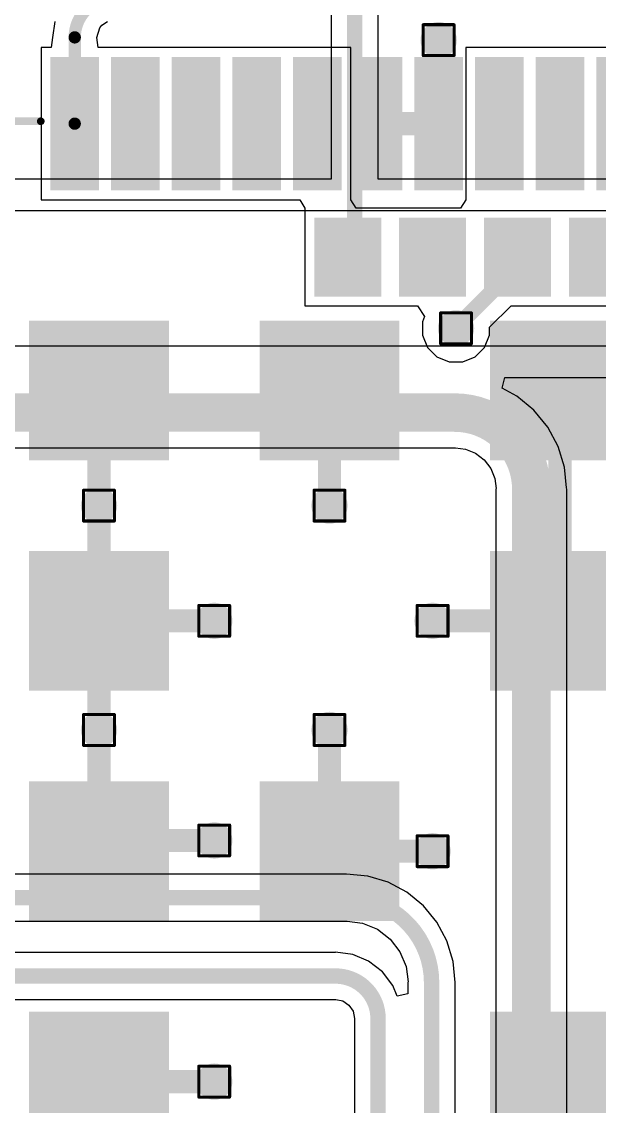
# Model space of a CAD drawing. Header units: inches. Extents: x -40 to 219, y 2 to 133.
# Drawn here: x 45.79 to 55.31, y 55.44 to 73.33 of the extents above; entities that cross this region are included whole.
import ezdxf

# ---------------------------------------------------------------- set-up
doc = ezdxf.new("R2010")
doc.units = ezdxf.units.IN
for name, color, linetype in [('Bottom Layer', 5, 'Continuous'), ('Drill Drawing', 1, 'Continuous'), ('Top Layer', 1, 'Continuous'), ('Top Overlay', 2, 'Continuous'), ('Top Paste', 8, 'Continuous'), ('Top Solder', 216, 'Continuous'), ('Via Holes', 16, 'Continuous')]:
    doc.layers.add(name, color=color, linetype=linetype)

# ---------------------------------------------------------------- blocks, each defined once
blk = doc.blocks.new('A7672E__FASE__24')
at = {"layer": 'Top Layer'}
for points in [[(-2.75, 6.55), (-4.85, 6.55), (-4.85, 8.65), (-2.75, 8.65)], [(1.05, 6.55), (-1.05, 6.55), (-1.05, 8.65), (1.05, 8.65)], [(4.85, 6.55), (2.75, 6.55), (2.75, 8.65), (4.85, 8.65)], [(8.65, 6.55), (6.55, 6.55), (6.55, 8.65), (8.65, 8.65)], [(13, 8.3), (13, 7.7), (11, 7.7), (11, 8.3)], [(13, 7.3), (13, 6.7), (11, 6.7), (11, 7.3)], [(13, 6.3), (13, 5.7), (11, 5.7), (11, 6.3)], [(13, 5.3), (13, 4.7), (11, 4.7), (11, 5.3)], [(1.05, 4.85), (1.05, 2.75), (-1.05, 2.75), (-1.05, 4.85)], [(8.65, 2.75), (6.55, 2.75), (6.55, 4.85), (8.65, 4.85)], [(13, 4.3), (13, 3.7), (11, 3.7), (11, 4.3)], [(10.35, 3.05), (9.25, 3.05), (9.25, 3.95), (10.35, 3.95)], [(13, 3.3), (13, 2.7), (11, 2.7), (11, 3.3)], [(10.35, 1.65), (9.25, 1.65), (9.25, 2.55), (10.35, 2.55)], [(13, 2.3), (13, 1.7), (11, 1.7), (11, 2.3)], [(13, 1.3), (13, 0.7), (11, 0.7), (11, 1.3)], [(10.35, 0.25), (9.25, 0.25), (9.25, 1.15), (10.35, 1.15)], [(-2.75, -1.05), (-4.85, -1.05), (-4.85, 1.05), (-2.75, 1.05)], [(4.85, -1.05), (2.75, -1.05), (2.75, 1.05), (4.85, 1.05)], [(8.65, -1.05), (6.55, -1.05), (6.55, 1.05), (8.65, 1.05)], [(13, 0.3), (13, -0.3), (11, -0.3), (11, 0.3)], [(10.35, -1.15), (9.25, -1.15), (9.25, -0.25), (10.35, -0.25)]]:
    blk.add_hatch(color=1, dxfattribs=at).paths.add_polyline_path(points)
at = {"layer": 'Top Paste'}
for points in [[(-2.75, 6.55), (-4.85, 6.55), (-4.85, 8.65), (-2.75, 8.65)], [(1.05, 6.55), (-1.05, 6.55), (-1.05, 8.65), (1.05, 8.65)], [(4.85, 6.55), (2.75, 6.55), (2.75, 8.65), (4.85, 8.65)], [(8.65, 6.55), (6.55, 6.55), (6.55, 8.65), (8.65, 8.65)], [(13, 8.3), (13, 7.7), (11, 7.7), (11, 8.3)], [(13, 7.3), (13, 6.7), (11, 6.7), (11, 7.3)], [(13, 6.3), (13, 5.7), (11, 5.7), (11, 6.3)], [(13, 5.3), (13, 4.7), (11, 4.7), (11, 5.3)], [(1.05, 4.85), (1.05, 2.75), (-1.05, 2.75), (-1.05, 4.85)], [(8.65, 2.75), (6.55, 2.75), (6.55, 4.85), (8.65, 4.85)], [(13, 4.3), (13, 3.7), (11, 3.7), (11, 4.3)], [(10.35, 3.05), (9.25, 3.05), (9.25, 3.95), (10.35, 3.95)], [(13, 3.3), (13, 2.7), (11, 2.7), (11, 3.3)], [(10.35, 1.65), (9.25, 1.65), (9.25, 2.55), (10.35, 2.55)], [(13, 2.3), (13, 1.7), (11, 1.7), (11, 2.3)], [(13, 1.3), (13, 0.7), (11, 0.7), (11, 1.3)], [(10.35, 0.25), (9.25, 0.25), (9.25, 1.15), (10.35, 1.15)], [(-2.75, -1.05), (-4.85, -1.05), (-4.85, 1.05), (-2.75, 1.05)], [(4.85, -1.05), (2.75, -1.05), (2.75, 1.05), (4.85, 1.05)], [(8.65, -1.05), (6.55, -1.05), (6.55, 1.05), (8.65, 1.05)], [(13, 0.3), (13, -0.3), (11, -0.3), (11, 0.3)], [(10.35, -1.15), (9.25, -1.15), (9.25, -0.25), (10.35, -0.25)]]:
    blk.add_hatch(color=8, dxfattribs=at).paths.add_polyline_path(points)
at = {"layer": 'Top Solder'}
for points in [[(-2.648, 6.448), (-4.952, 6.448), (-4.952, 8.752), (-2.648, 8.752)], [(1.152, 6.448), (-1.152, 6.448), (-1.152, 8.752), (1.152, 8.752)], [(4.952, 6.448), (2.648, 6.448), (2.648, 8.752), (4.952, 8.752)], [(8.752, 6.448), (6.448, 6.448), (6.448, 8.752), (8.752, 8.752)], [(13.102, 8.402), (13.102, 7.598), (10.898, 7.598), (10.898, 8.402)], [(13.102, 7.402), (13.102, 6.598), (10.898, 6.598), (10.898, 7.402)], [(13.102, 6.402), (13.102, 5.598), (10.898, 5.598), (10.898, 6.402)], [(13.102, 5.402), (13.102, 4.598), (10.898, 4.598), (10.898, 5.402)], [(1.152, 4.952), (1.152, 2.648), (-1.152, 2.648), (-1.152, 4.952)], [(8.752, 2.648), (6.448, 2.648), (6.448, 4.952), (8.752, 4.952)], [(13.102, 4.402), (13.102, 3.598), (10.898, 3.598), (10.898, 4.402)], [(10.452, 2.948), (9.148, 2.948), (9.148, 4.052), (10.452, 4.052)], [(13.102, 3.402), (13.102, 2.598), (10.898, 2.598), (10.898, 3.402)], [(10.452, 1.548), (9.148, 1.548), (9.148, 2.652), (10.452, 2.652)], [(13.102, 2.402), (13.102, 1.598), (10.898, 1.598), (10.898, 2.402)], [(13.102, 1.402), (13.102, 0.598), (10.898, 0.598), (10.898, 1.402)], [(-2.648, -1.152), (-4.952, -1.152), (-4.952, 1.152), (-2.648, 1.152)], [(4.952, -1.152), (2.648, -1.152), (2.648, 1.152), (4.952, 1.152)], [(8.752, -1.152), (6.448, -1.152), (6.448, 1.152), (8.752, 1.152)], [(10.452, 0.148), (9.148, 0.148), (9.148, 1.252), (10.452, 1.252)], [(13.102, 0.402), (13.102, -0.402), (10.898, -0.402), (10.898, 0.402)], [(10.452, -1.252), (9.148, -1.252), (9.148, -0.148), (10.452, -0.148)], [(13.102, -0.598), (13.102, -1.402), (10.898, -1.402), (10.898, -0.598)]]:
    blk.add_hatch(color=216, dxfattribs=at).paths.add_polyline_path(points)
at = {"layer": 'Top Overlay'}
blk.add_lwpolyline([(12.04, 12.065, 0.127, 0.127, 0), (12.04, 8.56, 0.127, 0.127, 0)], format="xyseb", dxfattribs=at)
blk.add_lwpolyline([(12.008, 8.56, 0.0635, 0.0635, 1), (12.071, 8.56, 0.0635, 0.0635, 1)], format="xyseb", close=True, dxfattribs=at)

msp = doc.modelspace()

# ---------------------------------------------------------------- hatches: boundary and pattern name
at = {"layer": 'Bottom Layer'}
h = msp.add_hatch(color=5, dxfattribs=at)
edge = h.paths.add_edge_path()
edge.add_arc((52.665, 73.025), 0.3, 0, 360)
h = msp.add_hatch(color=5, dxfattribs=at)
edge = h.paths.add_edge_path()
edge.add_arc((52.951, 68.271), 0.3, 0, 360)
h = msp.add_hatch(color=5, dxfattribs=at)
edge = h.paths.add_edge_path()
edge.add_arc((47.065, 65.347), 0.3, 0, 360)
h = msp.add_hatch(color=5, dxfattribs=at)
edge = h.paths.add_edge_path()
edge.add_arc((50.865, 65.347), 0.3, 0, 360)
h = msp.add_hatch(color=5, dxfattribs=at)
edge = h.paths.add_edge_path()
edge.add_arc((48.965, 63.447), 0.3, 0, 360)
h = msp.add_hatch(color=5, dxfattribs=at)
edge = h.paths.add_edge_path()
edge.add_arc((52.564, 63.447), 0.3, 0, 360)
h = msp.add_hatch(color=5, dxfattribs=at)
edge = h.paths.add_edge_path()
edge.add_arc((47.065, 61.647), 0.3, 0, 360)
h = msp.add_hatch(color=5, dxfattribs=at)
edge = h.paths.add_edge_path()
edge.add_arc((50.865, 61.647), 0.3, 0, 360)
h = msp.add_hatch(color=5, dxfattribs=at)
edge = h.paths.add_edge_path()
edge.add_arc((48.965, 59.825), 0.3, 0, 360)
h = msp.add_hatch(color=5, dxfattribs=at)
edge = h.paths.add_edge_path()
edge.add_arc((52.564, 59.647), 0.3, 0, 360)
h = msp.add_hatch(color=5, dxfattribs=at)
edge = h.paths.add_edge_path()
edge.add_arc((48.965, 55.847), 0.3, 0, 360)
at = {"layer": 'Top Layer'}
h = msp.add_hatch(color=1, dxfattribs=at)
edge = h.paths.add_edge_path()
edge.add_arc((52.665, 73.025), 0.3, 0, 360)
h = msp.add_hatch(color=1, dxfattribs=at)
edge = h.paths.add_edge_path()
edge.add_arc((52.951, 68.271), 0.3, 0, 360)
h = msp.add_hatch(color=1, dxfattribs=at)
edge = h.paths.add_edge_path()
edge.add_arc((47.065, 65.347), 0.3, 0, 360)
h = msp.add_hatch(color=1, dxfattribs=at)
edge = h.paths.add_edge_path()
edge.add_arc((50.865, 65.347), 0.3, 0, 360)
h = msp.add_hatch(color=1, dxfattribs=at)
edge = h.paths.add_edge_path()
edge.add_arc((48.965, 63.447), 0.3, 0, 360)
h = msp.add_hatch(color=1, dxfattribs=at)
edge = h.paths.add_edge_path()
edge.add_arc((52.564, 63.447), 0.3, 0, 360)
h = msp.add_hatch(color=1, dxfattribs=at)
edge = h.paths.add_edge_path()
edge.add_arc((47.065, 61.647), 0.3, 0, 360)
h = msp.add_hatch(color=1, dxfattribs=at)
edge = h.paths.add_edge_path()
edge.add_arc((50.865, 61.647), 0.3, 0, 360)
h = msp.add_hatch(color=1, dxfattribs=at)
edge = h.paths.add_edge_path()
edge.add_arc((48.965, 59.825), 0.3, 0, 360)
h = msp.add_hatch(color=1, dxfattribs=at)
edge = h.paths.add_edge_path()
edge.add_arc((52.564, 59.647), 0.3, 0, 360)
h = msp.add_hatch(color=1, dxfattribs=at)
edge = h.paths.add_edge_path()
edge.add_arc((48.965, 55.847), 0.3, 0, 360)
at = {"layer": 'Via Holes'}
h = msp.add_hatch(color=7, dxfattribs=at)
edge = h.paths.add_edge_path()
edge.add_arc((52.665, 73.025), 0.15, 0, 360)
h = msp.add_hatch(color=7, dxfattribs=at)
edge = h.paths.add_edge_path()
edge.add_arc((52.951, 68.271), 0.15, 0, 360)
h = msp.add_hatch(color=7, dxfattribs=at)
edge = h.paths.add_edge_path()
edge.add_arc((47.065, 65.347), 0.15, 0, 360)
h = msp.add_hatch(color=7, dxfattribs=at)
edge = h.paths.add_edge_path()
edge.add_arc((50.865, 65.347), 0.15, 0, 360)
h = msp.add_hatch(color=7, dxfattribs=at)
edge = h.paths.add_edge_path()
edge.add_arc((48.965, 63.447), 0.15, 0, 360)
h = msp.add_hatch(color=7, dxfattribs=at)
edge = h.paths.add_edge_path()
edge.add_arc((52.564, 63.447), 0.15, 0, 360)
h = msp.add_hatch(color=7, dxfattribs=at)
edge = h.paths.add_edge_path()
edge.add_arc((47.065, 61.647), 0.15, 0, 360)
h = msp.add_hatch(color=7, dxfattribs=at)
edge = h.paths.add_edge_path()
edge.add_arc((50.865, 61.647), 0.15, 0, 360)
h = msp.add_hatch(color=7, dxfattribs=at)
edge = h.paths.add_edge_path()
edge.add_arc((48.965, 59.825), 0.15, 0, 360)
h = msp.add_hatch(color=7, dxfattribs=at)
edge = h.paths.add_edge_path()
edge.add_arc((52.564, 59.647), 0.15, 0, 360)
h = msp.add_hatch(color=7, dxfattribs=at)
edge = h.paths.add_edge_path()
edge.add_arc((48.965, 55.847), 0.15, 0, 360)

# ---------------------------------------------------------------- linework, layer by layer
at = {"layer": 'Bottom Layer'}
for p, q in [((50.893, 75.502), (50.893, 70.731)), ((51.67, 70.731), (51.67, 75.502)), ((50.893, 70.731), (43.74, 70.731)), ((60.213, 70.731), (51.67, 70.731)), ((43.74, 70.213), (60.226, 70.213)), ((62.292, 67.977), (43.768, 67.977)), ((53.71, 67.282), (53.755, 67.459)), ((53.755, 67.459), (62.267, 67.459)), ((53.953, 67.152), (53.71, 67.282)), ((54.232, 66.923), (53.953, 67.152)), ((54.462, 66.643), (54.232, 66.923)), ((54.632, 66.325), (54.462, 66.643)), ((43.299, 66.299), (52.929, 66.299)), ((52.929, 66.299), (52.942, 66.302)), ((52.942, 66.302), (53.106, 66.28)), ((53.106, 66.28), (53.271, 66.212)), ((53.271, 66.212), (53.413, 66.103)), ((54.737, 65.979), (54.632, 66.325)), ((53.413, 66.103), (53.522, 65.961)), ((53.522, 65.961), (53.59, 65.796)), ((54.77, 65.642), (54.737, 65.979)), ((53.59, 65.796), (53.612, 65.632)), ((53.612, 65.632), (53.609, 65.619)), ((53.609, 65.619), (53.609, 42.57)), ((54.775, 65.619), (54.77, 65.642)), ((54.775, 42.57), (54.775, 65.619)), ((51.147, 59.27), (17.428, 59.27)), ((51.497, 59.237), (51.147, 59.271)), ((51.147, 59.271), (51.147, 59.27)), ((51.832, 59.135), (51.497, 59.237)), ((52.142, 58.97), (51.832, 59.135)), ((52.413, 58.747), (52.142, 58.97)), ((52.636, 58.476), (52.413, 58.747)), ((51.147, 58.493), (51.158, 58.495)), ((51.158, 58.495), (51.41, 58.462)), ((10.272, 58.493), (51.147, 58.493)), ((51.41, 58.462), (51.655, 58.361)), ((51.655, 58.361), (51.865, 58.199)), ((52.801, 58.167), (52.636, 58.476)), ((51.865, 58.199), (52.027, 57.989)), ((52.903, 57.831), (52.801, 58.167)), ((50.965, 57.978), (10.259, 57.978)), ((51.247, 57.943), (50.965, 57.98)), ((50.965, 57.98), (50.965, 57.978)), ((52.027, 57.989), (52.128, 57.744)), ((51.51, 57.834), (51.247, 57.943)), ((51.736, 57.66), (51.51, 57.834)), ((52.937, 57.482), (52.903, 57.831)), ((51.909, 57.435), (51.736, 57.66)), ((52.128, 57.744), (52.161, 57.492)), ((51.981, 57.259), (51.909, 57.435)), ((52.161, 57.492), (52.159, 57.482)), ((52.159, 57.482), (52.159, 57.295)), ((52.936, 43.99), (52.936, 57.482)), ((52.936, 57.482), (52.937, 57.482)), ((52.159, 57.295), (51.981, 57.259)), ((10.259, 57.201), (50.965, 57.201)), ((50.965, 57.201), (50.967, 57.201)), ((50.967, 57.201), (51.084, 57.178)), ((51.084, 57.178), (51.185, 57.11)), ((51.185, 57.11), (51.253, 57.009)), ((51.253, 57.009), (51.276, 56.891)), ((51.276, 56.891), (51.276, 56.889)), ((51.276, 56.889), (51.276, 41.497))]:
    msp.add_line(p, q, dxfattribs=at)
for points in [[(51.281, 69.698, 0.254, 0.254, 0), (51.281, 75.897, 0.254, 0.254, 0)], [(51.281, 69.698, 0.254, 0.254, 0), (51.283, 69.698, 0.254, 0.254, 0)], [(43.299, 66.882, 0.635, 0.635, 0), (52.929, 66.882, 0.635, 0.635, 0)], [(52.929, 66.882, 0.635, 0.635, -0.414214), (54.192, 65.619, 0.635, 0.635, 0)], [(54.192, 42.57, 0.635, 0.635, 0), (54.192, 65.619, 0.635, 0.635, 0)], [(9.877, 58.882, 0.254, 0.254, 0), (51.147, 58.882, 0.254, 0.254, 0)], [(51.147, 58.882, 0.254, 0.254, -0.414214), (52.548, 57.482, 0.254, 0.254, 0)], [(9.877, 57.589, 0.254, 0.254, 0), (50.965, 57.589, 0.254, 0.254, 0)], [(50.965, 57.589, 0.254, 0.254, -0.414214), (51.665, 56.889, 0.254, 0.254, 0)], [(52.548, 43.595, 0.254, 0.254, 0), (52.548, 57.482, 0.254, 0.254, 0)], [(51.665, 41.497, 0.254, 0.254, 0), (51.665, 56.889, 0.254, 0.254, 0)]]:
    msp.add_lwpolyline(points, format="xyseb", dxfattribs=at)
for points in [[(51.218, 69.698, 0.127, 0.127, 1), (51.345, 69.698, 0.127, 0.127, 1)], [(51.218, 69.698, 0.127, 0.127, 1), (51.345, 69.698, 0.127, 0.127, 1)], [(51.219, 69.698, 0.127, 0.127, 1), (51.346, 69.698, 0.127, 0.127, 1)], [(52.77, 66.882, 0.318, 0.318, 1), (53.088, 66.882, 0.318, 0.318, 1)], [(52.77, 66.882, 0.318, 0.318, 1), (53.088, 66.882, 0.318, 0.318, 1)], [(54.033, 65.619, 0.318, 0.318, 1), (54.351, 65.619, 0.318, 0.318, 1)], [(54.033, 65.619, 0.318, 0.318, 1), (54.351, 65.619, 0.318, 0.318, 1)], [(51.084, 58.882, 0.127, 0.127, 1), (51.211, 58.882, 0.127, 0.127, 1)], [(51.084, 58.882, 0.127, 0.127, 1), (51.211, 58.882, 0.127, 0.127, 1)], [(50.901, 57.589, 0.127, 0.127, 1), (51.028, 57.589, 0.127, 0.127, 1)], [(50.901, 57.589, 0.127, 0.127, 1), (51.028, 57.589, 0.127, 0.127, 1)], [(52.484, 57.482, 0.127, 0.127, 1), (52.611, 57.482, 0.127, 0.127, 1)], [(52.484, 57.482, 0.127, 0.127, 1), (52.611, 57.482, 0.127, 0.127, 1)], [(51.601, 56.889, 0.127, 0.127, 1), (51.728, 56.889, 0.127, 0.127, 1)], [(51.601, 56.889, 0.127, 0.127, 1), (51.728, 56.889, 0.127, 0.127, 1)]]:
    msp.add_lwpolyline(points, format="xyseb", close=True, dxfattribs=at)
at = {"layer": 'Drill Drawing'}
for points in [[(52.411, 73.279, 0.0508, 0.0508, 0), (52.919, 73.279, 0.0508, 0.0508, 0)], [(52.411, 72.771, 0.0508, 0.0508, 0), (52.411, 73.279, 0.0508, 0.0508, 0)], [(52.919, 72.771, 0.0508, 0.0508, 0), (52.919, 73.279, 0.0508, 0.0508, 0)], [(52.411, 72.771, 0.0508, 0.0508, 0), (52.919, 72.771, 0.0508, 0.0508, 0)], [(52.697, 68.525, 0.0508, 0.0508, 0), (53.205, 68.525, 0.0508, 0.0508, 0)], [(52.697, 68.017, 0.0508, 0.0508, 0), (52.697, 68.525, 0.0508, 0.0508, 0)], [(53.205, 68.017, 0.0508, 0.0508, 0), (53.205, 68.525, 0.0508, 0.0508, 0)], [(52.697, 68.017, 0.0508, 0.0508, 0), (53.205, 68.017, 0.0508, 0.0508, 0)], [(46.811, 65.601, 0.0508, 0.0508, 0), (47.319, 65.601, 0.0508, 0.0508, 0)], [(46.811, 65.093, 0.0508, 0.0508, 0), (46.811, 65.601, 0.0508, 0.0508, 0)], [(47.319, 65.093, 0.0508, 0.0508, 0), (47.319, 65.601, 0.0508, 0.0508, 0)], [(50.611, 65.601, 0.0508, 0.0508, 0), (51.119, 65.601, 0.0508, 0.0508, 0)], [(50.611, 65.093, 0.0508, 0.0508, 0), (50.611, 65.601, 0.0508, 0.0508, 0)], [(51.119, 65.093, 0.0508, 0.0508, 0), (51.119, 65.601, 0.0508, 0.0508, 0)], [(46.811, 65.093, 0.0508, 0.0508, 0), (47.319, 65.093, 0.0508, 0.0508, 0)], [(50.611, 65.093, 0.0508, 0.0508, 0), (51.119, 65.093, 0.0508, 0.0508, 0)], [(48.711, 63.701, 0.0508, 0.0508, 0), (49.219, 63.701, 0.0508, 0.0508, 0)], [(48.711, 63.193, 0.0508, 0.0508, 0), (48.711, 63.701, 0.0508, 0.0508, 0)], [(49.219, 63.193, 0.0508, 0.0508, 0), (49.219, 63.701, 0.0508, 0.0508, 0)], [(52.31, 63.701, 0.0508, 0.0508, 0), (52.818, 63.701, 0.0508, 0.0508, 0)], [(52.31, 63.193, 0.0508, 0.0508, 0), (52.31, 63.701, 0.0508, 0.0508, 0)], [(52.818, 63.193, 0.0508, 0.0508, 0), (52.818, 63.701, 0.0508, 0.0508, 0)], [(48.711, 63.193, 0.0508, 0.0508, 0), (49.219, 63.193, 0.0508, 0.0508, 0)], [(52.31, 63.193, 0.0508, 0.0508, 0), (52.818, 63.193, 0.0508, 0.0508, 0)], [(46.811, 61.901, 0.0508, 0.0508, 0), (47.319, 61.901, 0.0508, 0.0508, 0)], [(46.811, 61.393, 0.0508, 0.0508, 0), (46.811, 61.901, 0.0508, 0.0508, 0)], [(47.319, 61.393, 0.0508, 0.0508, 0), (47.319, 61.901, 0.0508, 0.0508, 0)], [(50.611, 61.901, 0.0508, 0.0508, 0), (51.119, 61.901, 0.0508, 0.0508, 0)], [(50.611, 61.393, 0.0508, 0.0508, 0), (50.611, 61.901, 0.0508, 0.0508, 0)], [(51.119, 61.393, 0.0508, 0.0508, 0), (51.119, 61.901, 0.0508, 0.0508, 0)], [(46.811, 61.393, 0.0508, 0.0508, 0), (47.319, 61.393, 0.0508, 0.0508, 0)], [(50.611, 61.393, 0.0508, 0.0508, 0), (51.119, 61.393, 0.0508, 0.0508, 0)], [(48.711, 60.079, 0.0508, 0.0508, 0), (49.219, 60.079, 0.0508, 0.0508, 0)], [(48.711, 59.571, 0.0508, 0.0508, 0), (48.711, 60.079, 0.0508, 0.0508, 0)], [(49.219, 59.571, 0.0508, 0.0508, 0), (49.219, 60.079, 0.0508, 0.0508, 0)], [(52.31, 59.901, 0.0508, 0.0508, 0), (52.818, 59.901, 0.0508, 0.0508, 0)], [(52.31, 59.393, 0.0508, 0.0508, 0), (52.31, 59.901, 0.0508, 0.0508, 0)], [(52.818, 59.393, 0.0508, 0.0508, 0), (52.818, 59.901, 0.0508, 0.0508, 0)], [(48.711, 59.571, 0.0508, 0.0508, 0), (49.219, 59.571, 0.0508, 0.0508, 0)], [(52.31, 59.393, 0.0508, 0.0508, 0), (52.818, 59.393, 0.0508, 0.0508, 0)], [(48.711, 56.101, 0.0508, 0.0508, 0), (49.219, 56.101, 0.0508, 0.0508, 0)], [(48.711, 55.593, 0.0508, 0.0508, 0), (48.711, 56.101, 0.0508, 0.0508, 0)], [(49.219, 55.593, 0.0508, 0.0508, 0), (49.219, 56.101, 0.0508, 0.0508, 0)], [(48.711, 55.593, 0.0508, 0.0508, 0), (49.219, 55.593, 0.0508, 0.0508, 0)]]:
    msp.add_lwpolyline(points, format="xyseb", dxfattribs=at)
for points in [[(52.398, 73.279, 0.0254, 0.0254, 1), (52.423, 73.279, 0.0254, 0.0254, 1)], [(52.398, 73.279, 0.0254, 0.0254, 1), (52.423, 73.279, 0.0254, 0.0254, 1)], [(52.906, 73.279, 0.0254, 0.0254, 1), (52.931, 73.279, 0.0254, 0.0254, 1)], [(52.906, 73.279, 0.0254, 0.0254, 1), (52.931, 73.279, 0.0254, 0.0254, 1)], [(52.398, 72.771, 0.0254, 0.0254, 1), (52.423, 72.771, 0.0254, 0.0254, 1)], [(52.398, 72.771, 0.0254, 0.0254, 1), (52.423, 72.771, 0.0254, 0.0254, 1)], [(52.906, 72.771, 0.0254, 0.0254, 1), (52.931, 72.771, 0.0254, 0.0254, 1)], [(52.906, 72.771, 0.0254, 0.0254, 1), (52.931, 72.771, 0.0254, 0.0254, 1)], [(52.684, 68.525, 0.0254, 0.0254, 1), (52.709, 68.525, 0.0254, 0.0254, 1)], [(52.684, 68.525, 0.0254, 0.0254, 1), (52.709, 68.525, 0.0254, 0.0254, 1)], [(53.192, 68.525, 0.0254, 0.0254, 1), (53.217, 68.525, 0.0254, 0.0254, 1)], [(53.192, 68.525, 0.0254, 0.0254, 1), (53.217, 68.525, 0.0254, 0.0254, 1)], [(52.684, 68.017, 0.0254, 0.0254, 1), (52.709, 68.017, 0.0254, 0.0254, 1)], [(52.684, 68.017, 0.0254, 0.0254, 1), (52.709, 68.017, 0.0254, 0.0254, 1)], [(53.192, 68.017, 0.0254, 0.0254, 1), (53.217, 68.017, 0.0254, 0.0254, 1)], [(53.192, 68.017, 0.0254, 0.0254, 1), (53.217, 68.017, 0.0254, 0.0254, 1)], [(46.798, 65.601, 0.0254, 0.0254, 1), (46.823, 65.601, 0.0254, 0.0254, 1)], [(46.798, 65.601, 0.0254, 0.0254, 1), (46.823, 65.601, 0.0254, 0.0254, 1)], [(47.306, 65.601, 0.0254, 0.0254, 1), (47.331, 65.601, 0.0254, 0.0254, 1)], [(47.306, 65.601, 0.0254, 0.0254, 1), (47.331, 65.601, 0.0254, 0.0254, 1)], [(50.598, 65.601, 0.0254, 0.0254, 1), (50.623, 65.601, 0.0254, 0.0254, 1)], [(50.598, 65.601, 0.0254, 0.0254, 1), (50.623, 65.601, 0.0254, 0.0254, 1)], [(51.106, 65.601, 0.0254, 0.0254, 1), (51.131, 65.601, 0.0254, 0.0254, 1)], [(51.106, 65.601, 0.0254, 0.0254, 1), (51.131, 65.601, 0.0254, 0.0254, 1)], [(46.798, 65.093, 0.0254, 0.0254, 1), (46.823, 65.093, 0.0254, 0.0254, 1)], [(46.798, 65.093, 0.0254, 0.0254, 1), (46.823, 65.093, 0.0254, 0.0254, 1)], [(47.306, 65.093, 0.0254, 0.0254, 1), (47.331, 65.093, 0.0254, 0.0254, 1)], [(47.306, 65.093, 0.0254, 0.0254, 1), (47.331, 65.093, 0.0254, 0.0254, 1)], [(50.598, 65.093, 0.0254, 0.0254, 1), (50.623, 65.093, 0.0254, 0.0254, 1)], [(50.598, 65.093, 0.0254, 0.0254, 1), (50.623, 65.093, 0.0254, 0.0254, 1)], [(51.106, 65.093, 0.0254, 0.0254, 1), (51.131, 65.093, 0.0254, 0.0254, 1)], [(51.106, 65.093, 0.0254, 0.0254, 1), (51.131, 65.093, 0.0254, 0.0254, 1)], [(48.698, 63.701, 0.0254, 0.0254, 1), (48.723, 63.701, 0.0254, 0.0254, 1)], [(48.698, 63.701, 0.0254, 0.0254, 1), (48.723, 63.701, 0.0254, 0.0254, 1)], [(49.206, 63.701, 0.0254, 0.0254, 1), (49.231, 63.701, 0.0254, 0.0254, 1)], [(49.206, 63.701, 0.0254, 0.0254, 1), (49.231, 63.701, 0.0254, 0.0254, 1)], [(52.298, 63.701, 0.0254, 0.0254, 1), (52.323, 63.701, 0.0254, 0.0254, 1)], [(52.298, 63.701, 0.0254, 0.0254, 1), (52.323, 63.701, 0.0254, 0.0254, 1)], [(52.806, 63.701, 0.0254, 0.0254, 1), (52.831, 63.701, 0.0254, 0.0254, 1)], [(52.806, 63.701, 0.0254, 0.0254, 1), (52.831, 63.701, 0.0254, 0.0254, 1)], [(48.698, 63.193, 0.0254, 0.0254, 1), (48.723, 63.193, 0.0254, 0.0254, 1)], [(48.698, 63.193, 0.0254, 0.0254, 1), (48.723, 63.193, 0.0254, 0.0254, 1)], [(49.206, 63.193, 0.0254, 0.0254, 1), (49.231, 63.193, 0.0254, 0.0254, 1)], [(49.206, 63.193, 0.0254, 0.0254, 1), (49.231, 63.193, 0.0254, 0.0254, 1)], [(52.298, 63.193, 0.0254, 0.0254, 1), (52.323, 63.193, 0.0254, 0.0254, 1)], [(52.298, 63.193, 0.0254, 0.0254, 1), (52.323, 63.193, 0.0254, 0.0254, 1)], [(52.806, 63.193, 0.0254, 0.0254, 1), (52.831, 63.193, 0.0254, 0.0254, 1)], [(52.806, 63.193, 0.0254, 0.0254, 1), (52.831, 63.193, 0.0254, 0.0254, 1)], [(46.798, 61.901, 0.0254, 0.0254, 1), (46.823, 61.901, 0.0254, 0.0254, 1)], [(46.798, 61.901, 0.0254, 0.0254, 1), (46.823, 61.901, 0.0254, 0.0254, 1)], [(47.306, 61.901, 0.0254, 0.0254, 1), (47.331, 61.901, 0.0254, 0.0254, 1)], [(47.306, 61.901, 0.0254, 0.0254, 1), (47.331, 61.901, 0.0254, 0.0254, 1)], [(50.598, 61.901, 0.0254, 0.0254, 1), (50.623, 61.901, 0.0254, 0.0254, 1)], [(50.598, 61.901, 0.0254, 0.0254, 1), (50.623, 61.901, 0.0254, 0.0254, 1)], [(51.106, 61.901, 0.0254, 0.0254, 1), (51.131, 61.901, 0.0254, 0.0254, 1)], [(51.106, 61.901, 0.0254, 0.0254, 1), (51.131, 61.901, 0.0254, 0.0254, 1)], [(46.798, 61.393, 0.0254, 0.0254, 1), (46.823, 61.393, 0.0254, 0.0254, 1)], [(46.798, 61.393, 0.0254, 0.0254, 1), (46.823, 61.393, 0.0254, 0.0254, 1)], [(47.306, 61.393, 0.0254, 0.0254, 1), (47.331, 61.393, 0.0254, 0.0254, 1)], [(47.306, 61.393, 0.0254, 0.0254, 1), (47.331, 61.393, 0.0254, 0.0254, 1)], [(50.598, 61.393, 0.0254, 0.0254, 1), (50.623, 61.393, 0.0254, 0.0254, 1)], [(50.598, 61.393, 0.0254, 0.0254, 1), (50.623, 61.393, 0.0254, 0.0254, 1)], [(51.106, 61.393, 0.0254, 0.0254, 1), (51.131, 61.393, 0.0254, 0.0254, 1)], [(51.106, 61.393, 0.0254, 0.0254, 1), (51.131, 61.393, 0.0254, 0.0254, 1)], [(48.698, 60.079, 0.0254, 0.0254, 1), (48.723, 60.079, 0.0254, 0.0254, 1)], [(48.698, 60.079, 0.0254, 0.0254, 1), (48.723, 60.079, 0.0254, 0.0254, 1)], [(49.206, 60.079, 0.0254, 0.0254, 1), (49.231, 60.079, 0.0254, 0.0254, 1)], [(49.206, 60.079, 0.0254, 0.0254, 1), (49.231, 60.079, 0.0254, 0.0254, 1)], [(52.298, 59.901, 0.0254, 0.0254, 1), (52.323, 59.901, 0.0254, 0.0254, 1)], [(52.298, 59.901, 0.0254, 0.0254, 1), (52.323, 59.901, 0.0254, 0.0254, 1)], [(52.806, 59.901, 0.0254, 0.0254, 1), (52.831, 59.901, 0.0254, 0.0254, 1)], [(52.806, 59.901, 0.0254, 0.0254, 1), (52.831, 59.901, 0.0254, 0.0254, 1)], [(48.698, 59.571, 0.0254, 0.0254, 1), (48.723, 59.571, 0.0254, 0.0254, 1)], [(48.698, 59.571, 0.0254, 0.0254, 1), (48.723, 59.571, 0.0254, 0.0254, 1)], [(49.206, 59.571, 0.0254, 0.0254, 1), (49.231, 59.571, 0.0254, 0.0254, 1)], [(49.206, 59.571, 0.0254, 0.0254, 1), (49.231, 59.571, 0.0254, 0.0254, 1)], [(52.298, 59.393, 0.0254, 0.0254, 1), (52.323, 59.393, 0.0254, 0.0254, 1)], [(52.298, 59.393, 0.0254, 0.0254, 1), (52.323, 59.393, 0.0254, 0.0254, 1)], [(52.806, 59.393, 0.0254, 0.0254, 1), (52.831, 59.393, 0.0254, 0.0254, 1)], [(52.806, 59.393, 0.0254, 0.0254, 1), (52.831, 59.393, 0.0254, 0.0254, 1)], [(48.698, 56.101, 0.0254, 0.0254, 1), (48.723, 56.101, 0.0254, 0.0254, 1)], [(48.698, 56.101, 0.0254, 0.0254, 1), (48.723, 56.101, 0.0254, 0.0254, 1)], [(49.206, 56.101, 0.0254, 0.0254, 1), (49.231, 56.101, 0.0254, 0.0254, 1)], [(49.206, 56.101, 0.0254, 0.0254, 1), (49.231, 56.101, 0.0254, 0.0254, 1)], [(48.698, 55.593, 0.0254, 0.0254, 1), (48.723, 55.593, 0.0254, 0.0254, 1)], [(48.698, 55.593, 0.0254, 0.0254, 1), (48.723, 55.593, 0.0254, 0.0254, 1)], [(49.206, 55.593, 0.0254, 0.0254, 1), (49.231, 55.593, 0.0254, 0.0254, 1)], [(49.206, 55.593, 0.0254, 0.0254, 1), (49.231, 55.593, 0.0254, 0.0254, 1)]]:
    msp.add_lwpolyline(points, format="xyseb", close=True, dxfattribs=at)
at = {"layer": 'Top Layer'}
for p, q in [((46.335, 73.332), (46.3, 73.07)), ((47.027, 73.07), (47.08, 73.226)), ((47.08, 73.226), (47.111, 73.272)), ((47.111, 73.272), (47.203, 73.334)), ((46.3, 73.07), (46.278, 72.901)), ((46.3, 73.07), (46.3, 73.07)), ((47.049, 72.901), (47.027, 73.07)), ((46.278, 72.901), (46.111, 72.901)), ((46.111, 72.901), (46.111, 70.393)), ((51.219, 72.901), (47.049, 72.901)), ((51.219, 70.429), (51.219, 72.901)), ((58.219, 72.901), (53.111, 72.901)), ((53.111, 72.901), (53.111, 70.429)), ((46.111, 70.393), (50.374, 70.393)), ((50.374, 70.393), (50.461, 70.251)), ((51.219, 70.393), (51.219, 70.429)), ((51.305, 70.251), (51.219, 70.393)), ((53.111, 70.393), (53.024, 70.251)), ((53.111, 70.429), (53.111, 70.393)), ((50.461, 70.251), (50.461, 70.216)), ((50.461, 70.216), (50.461, 68.643)), ((53.024, 70.251), (51.305, 70.251)), ((50.461, 68.643), (52.313, 68.643)), ((52.313, 68.643), (52.432, 68.466)), ((53.505, 68.29), (53.859, 68.643)), ((53.859, 68.643), (58.869, 68.643)), ((52.432, 68.466), (52.397, 68.381)), ((52.397, 68.381), (52.397, 68.161)), ((52.397, 68.161), (52.481, 67.957)), ((53.42, 67.957), (53.505, 68.161)), ((53.505, 68.161), (53.505, 68.29)), ((52.481, 67.957), (52.637, 67.801)), ((52.637, 67.801), (52.84, 67.717)), ((53.061, 67.717), (53.264, 67.801)), ((53.264, 67.801), (53.42, 67.957)), ((52.84, 67.717), (53.061, 67.717))]:
    msp.add_line(p, q, dxfattribs=at)
for points in [[(46.665, 73.07, 0.203, 0.203, -0.414214), (47.313, 73.718, 0.203, 0.203, 0)], [(46.665, 71.647, 0.203, 0.203, 0), (46.665, 73.07, 0.203, 0.203, 0)], [(52.665, 71.647, 0.381, 0.381, 0), (52.665, 73.025, 0.381, 0.381, 0)], [(51.665, 71.647, 0.381, 0.381, 0), (52.665, 71.647, 0.381, 0.381, 0)], [(53.642, 69.124, 0.254, 0.254, 0), (53.965, 69.447, 0.254, 0.254, 0)], [(53.642, 68.976, 0.254, 0.254, 0), (53.642, 69.124, 0.254, 0.254, 0)], [(52.951, 68.285, 0.254, 0.254, 0), (53.642, 68.976, 0.254, 0.254, 0)], [(52.951, 68.271, 0.254, 0.254, 0), (52.951, 68.285, 0.254, 0.254, 0)], [(52.951, 68.245, 0.254, 0.254, 0), (52.951, 68.271, 0.254, 0.254, 0)], [(47.065, 65.347, 0.381, 0.381, 0), (47.065, 67.247, 0.381, 0.381, 0)], [(50.865, 65.347, 0.381, 0.381, 0), (50.865, 67.247, 0.381, 0.381, 0)], [(54.665, 63.447, 0.381, 0.381, 0), (54.665, 67.247, 0.381, 0.381, 0)], [(54.665, 67.247, 0.381, 0.381, 0), (54.792, 67.12, 0.381, 0.381, 0)], [(54.792, 67.12, 0.381, 0.381, 0), (56.665, 67.12, 0.381, 0.381, 0)], [(47.065, 63.447, 0.381, 0.381, 0), (47.065, 65.347, 0.381, 0.381, 0)], [(47.065, 61.647, 0.381, 0.381, 0), (47.065, 63.447, 0.381, 0.381, 0)], [(47.065, 63.447, 0.381, 0.381, 0), (48.965, 63.447, 0.381, 0.381, 0)], [(52.564, 63.447, 0.381, 0.381, 0), (54.665, 63.447, 0.381, 0.381, 0)], [(47.065, 59.825, 0.381, 0.381, 0), (47.065, 61.647, 0.381, 0.381, 0)], [(50.865, 59.647, 0.381, 0.381, 0), (50.865, 61.647, 0.381, 0.381, 0)], [(47.065, 59.825, 0.381, 0.381, 0), (48.965, 59.825, 0.381, 0.381, 0)], [(47.065, 59.647, 0.381, 0.381, 0), (47.065, 59.825, 0.381, 0.381, 0)], [(50.865, 59.647, 0.381, 0.381, 0), (52.564, 59.647, 0.381, 0.381, 0)], [(47.065, 53.947, 0.381, 0.381, 0), (47.065, 55.847, 0.381, 0.381, 0)], [(47.065, 55.847, 0.381, 0.381, 0), (48.965, 55.847, 0.381, 0.381, 0)], [(54.665, 55.847, 0.381, 0.381, 0), (56.564, 55.847, 0.381, 0.381, 0)]]:
    msp.add_lwpolyline(points, format="xyseb", dxfattribs=at)
for points in [[(46.614, 73.07, 0.102, 0.102, 1), (46.715, 73.07, 0.102, 0.102, 1)], [(46.614, 73.07, 0.102, 0.102, 1), (46.715, 73.07, 0.102, 0.102, 1)], [(52.569, 73.025, 0.191, 0.191, 1), (52.76, 73.025, 0.191, 0.191, 1)], [(46.614, 71.647, 0.102, 0.102, 1), (46.715, 71.647, 0.102, 0.102, 1)], [(51.569, 71.647, 0.191, 0.191, 1), (51.76, 71.647, 0.191, 0.191, 1)], [(52.569, 71.647, 0.191, 0.191, 1), (52.76, 71.647, 0.191, 0.191, 1)], [(52.569, 71.647, 0.191, 0.191, 1), (52.76, 71.647, 0.191, 0.191, 1)], [(53.901, 69.447, 0.127, 0.127, 1), (54.028, 69.447, 0.127, 0.127, 1)], [(53.578, 69.124, 0.127, 0.127, 1), (53.705, 69.124, 0.127, 0.127, 1)], [(53.578, 69.124, 0.127, 0.127, 1), (53.705, 69.124, 0.127, 0.127, 1)], [(53.578, 68.976, 0.127, 0.127, 1), (53.705, 68.976, 0.127, 0.127, 1)], [(53.578, 68.976, 0.127, 0.127, 1), (53.705, 68.976, 0.127, 0.127, 1)], [(52.887, 68.285, 0.127, 0.127, 1), (53.014, 68.285, 0.127, 0.127, 1)], [(52.887, 68.285, 0.127, 0.127, 1), (53.014, 68.285, 0.127, 0.127, 1)], [(52.887, 68.271, 0.127, 0.127, 1), (53.014, 68.271, 0.127, 0.127, 1)], [(52.887, 68.271, 0.127, 0.127, 1), (53.014, 68.271, 0.127, 0.127, 1)], [(52.887, 68.245, 0.127, 0.127, 1), (53.014, 68.245, 0.127, 0.127, 1)], [(46.969, 67.247, 0.191, 0.191, 1), (47.16, 67.247, 0.191, 0.191, 1)], [(50.769, 67.247, 0.191, 0.191, 1), (50.96, 67.247, 0.191, 0.191, 1)], [(54.569, 67.247, 0.191, 0.191, 1), (54.76, 67.247, 0.191, 0.191, 1)], [(54.569, 67.247, 0.191, 0.191, 1), (54.76, 67.247, 0.191, 0.191, 1)], [(54.696, 67.12, 0.191, 0.191, 1), (54.887, 67.12, 0.191, 0.191, 1)], [(54.696, 67.12, 0.191, 0.191, 1), (54.887, 67.12, 0.191, 0.191, 1)], [(46.969, 65.347, 0.191, 0.191, 1), (47.16, 65.347, 0.191, 0.191, 1)], [(46.969, 65.347, 0.191, 0.191, 1), (47.16, 65.347, 0.191, 0.191, 1)], [(50.769, 65.347, 0.191, 0.191, 1), (50.96, 65.347, 0.191, 0.191, 1)], [(46.969, 63.447, 0.191, 0.191, 1), (47.16, 63.447, 0.191, 0.191, 1)], [(46.969, 63.447, 0.191, 0.191, 1), (47.16, 63.447, 0.191, 0.191, 1)], [(46.969, 63.447, 0.191, 0.191, 1), (47.16, 63.447, 0.191, 0.191, 1)], [(48.869, 63.447, 0.191, 0.191, 1), (49.06, 63.447, 0.191, 0.191, 1)], [(52.469, 63.447, 0.191, 0.191, 1), (52.659, 63.447, 0.191, 0.191, 1)], [(54.569, 63.447, 0.191, 0.191, 1), (54.76, 63.447, 0.191, 0.191, 1)], [(54.569, 63.447, 0.191, 0.191, 1), (54.76, 63.447, 0.191, 0.191, 1)], [(46.969, 61.647, 0.191, 0.191, 1), (47.16, 61.647, 0.191, 0.191, 1)], [(46.969, 61.647, 0.191, 0.191, 1), (47.16, 61.647, 0.191, 0.191, 1)], [(50.769, 61.647, 0.191, 0.191, 1), (50.96, 61.647, 0.191, 0.191, 1)], [(46.969, 59.825, 0.191, 0.191, 1), (47.16, 59.825, 0.191, 0.191, 1)], [(46.969, 59.825, 0.191, 0.191, 1), (47.16, 59.825, 0.191, 0.191, 1)], [(46.969, 59.825, 0.191, 0.191, 1), (47.16, 59.825, 0.191, 0.191, 1)], [(48.869, 59.825, 0.191, 0.191, 1), (49.06, 59.825, 0.191, 0.191, 1)], [(46.969, 59.647, 0.191, 0.191, 1), (47.16, 59.647, 0.191, 0.191, 1)], [(50.769, 59.647, 0.191, 0.191, 1), (50.96, 59.647, 0.191, 0.191, 1)], [(50.769, 59.647, 0.191, 0.191, 1), (50.96, 59.647, 0.191, 0.191, 1)], [(52.469, 59.647, 0.191, 0.191, 1), (52.659, 59.647, 0.191, 0.191, 1)], [(46.969, 55.847, 0.191, 0.191, 1), (47.16, 55.847, 0.191, 0.191, 1)], [(46.969, 55.847, 0.191, 0.191, 1), (47.16, 55.847, 0.191, 0.191, 1)], [(48.869, 55.847, 0.191, 0.191, 1), (49.06, 55.847, 0.191, 0.191, 1)], [(54.569, 55.847, 0.191, 0.191, 1), (54.76, 55.847, 0.191, 0.191, 1)]]:
    msp.add_lwpolyline(points, format="xyseb", close=True, dxfattribs=at)

# ---------------------------------------------------------------- block references
at = {"rotation": 90}
msp.add_blockref('A7672E__FASE__24', (54.665, 59.647), dxfattribs=at)

doc.saveas('drawing.dxf')
